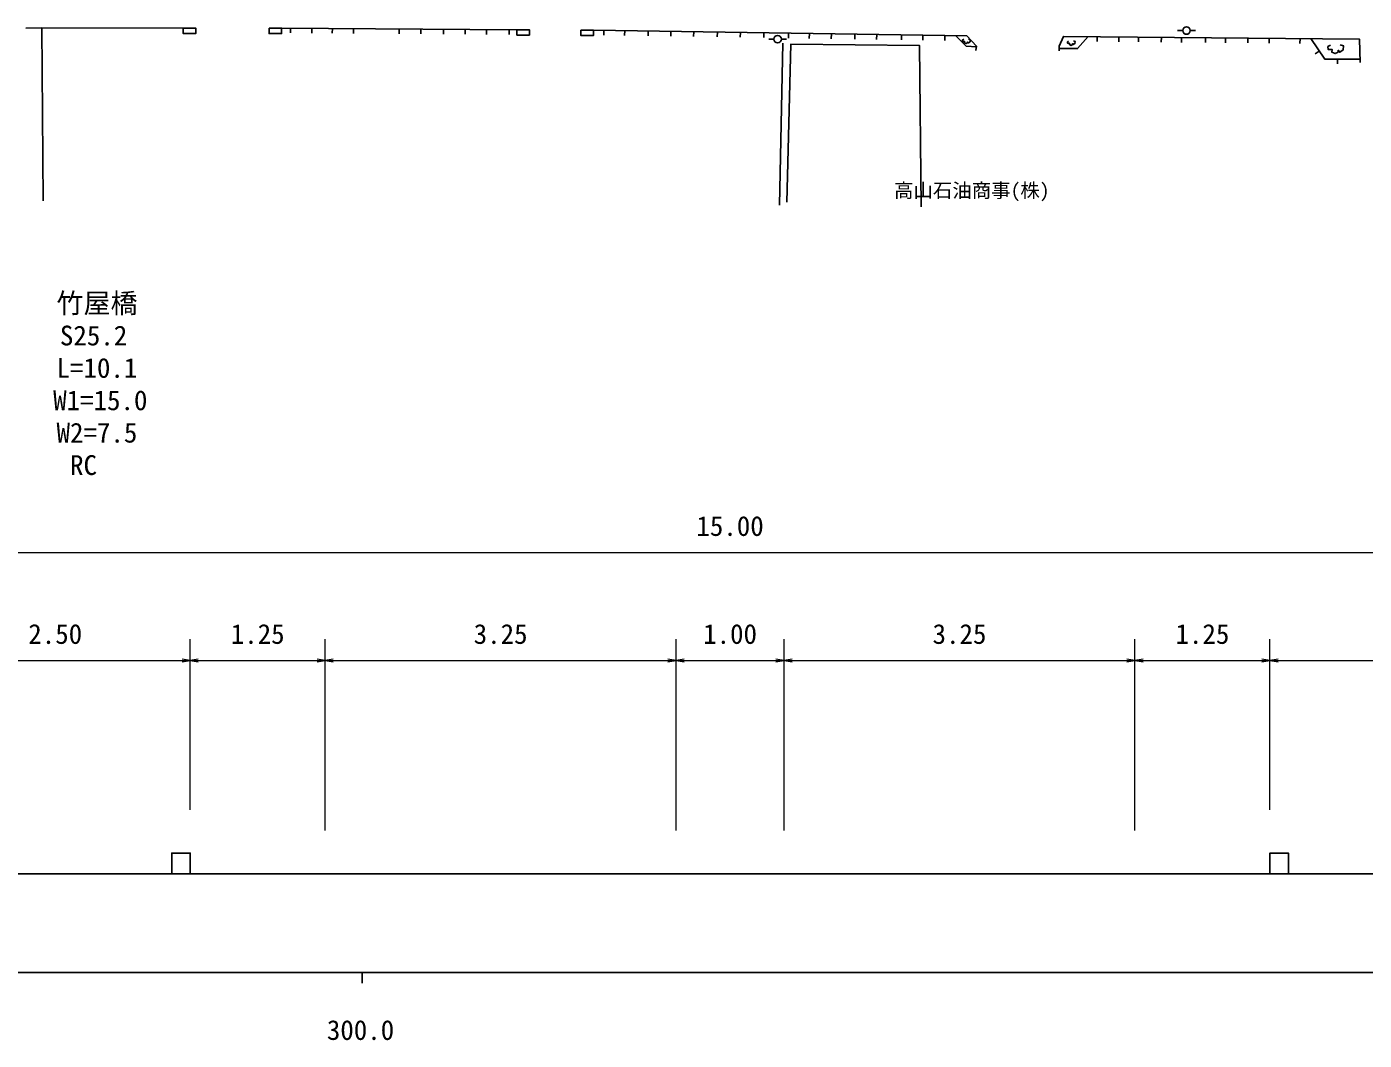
# Model space of a CAD drawing. Units: millimetres at full size, sheet at 1:1000, with parts at other scales. Extents: x 40000 to 680000, y 20000 to 380000.
# Drawn here: x 336932 to 460806, y 198715 to 292598 of the extents above; entities that cross this region are included whole.
import ezdxf
from ezdxf.enums import TextEntityAlignment as Align

# ---------------------------------------------------------------- set-up
doc = ezdxf.new("R2010")
doc.units = ezdxf.units.MM
doc.header["$LTSCALE"] = 1000
for name, color, linetype, lineweight in [('M-BGD', 7, 'Continuous', 25), ('M-STR-HTXT', 7, 'Continuous', 13), ('M-TTL-BAND', 7, 'Continuous', 25)]:
    doc.layers.add(name, color=color, linetype=linetype, lineweight=lineweight)
doc.layers.add('M-BMK-HTXT', color=7, linetype='Continuous')
doc.styles.add('ＭＳ ゴシック', font='')
doc.styles.get('ＭＳ ゴシック').set_extended_font_data('MS Gothic')

# ---------------------------------------------------------------- blocks, each defined once
blk = doc.blocks.new('open_arrow')
at = {"color": 0, "linetype": 'Continuous', "lineweight": -2}
blk.add_lwpolyline([(7.5, 1.25), (0, 0), (7.5, -1.25)], dxfattribs=at)

msp = doc.modelspace()

# ---------------------------------------------------------------- linework, layer by layer
at = {"layer": 'M-BGD'}
for p, q in [((338450, 276477), (338327, 292515)), ((360527, 292474), (382332, 292323)), ((361352, 292019), (361355, 292469)), ((363333, 292005), (363336, 292455)), ((365231, 291992), (365234, 292442)), ((367202, 291978), (367206, 292428)), ((371426, 291949), (371429, 292399)), ((373415, 291935), (373418, 292385)), ((375523, 291920), (375526, 292370)), ((377528, 291906), (377531, 292356)), ((379511, 291893), (379514, 292343)), ((381611, 291878), (381614, 292328)), ((390373, 291817), (390380, 292267)), ((392304, 291787), (392311, 292237)), ((394472, 291753), (394479, 292203)), ((396589, 291720), (396596, 292170)), ((398695, 291688), (398702, 292138)), ((400889, 291654), (400896, 292103)), ((403016, 291621), (403023, 292071)), ((405198, 291587), (405205, 292037)), ((406125, 291448), (405648, 291448)), ((406825, 291448), (407303, 291448)), ((407490, 291551), (407497, 292001)), ((409411, 291521), (409418, 291971)), ((411443, 291490), (411450, 291940)), ((413626, 291456), (413633, 291906)), ((415642, 291425), (415649, 291875)), ((417933, 291389), (417940, 291839)), ((419928, 291358), (419935, 291808)), ((421967, 291327), (421974, 291777)), ((436074, 291223), (436078, 291673)), ((438080, 291205), (438084, 291655)), ((439888, 291189), (439892, 291639)), ((442010, 291171), (442014, 291621)), ((443992, 292248), (443515, 292248)), ((443870, 291154), (443874, 291604)), ((444692, 292248), (445169, 292248)), ((446098, 291134), (446102, 291584)), ((447942, 291118), (447946, 291568)), ((450027, 291099), (450031, 291549)), ((452001, 291082), (452005, 291532)), ((454855, 291056), (454859, 291506)), ((406653, 276058), (406958, 291075)), ((456270, 290096), (456641, 290351)), ((458318, 289154), (458318, 289604))]:
    msp.add_line(p, q, dxfattribs=at)
for points in [[(336855, 292474), (338327, 292485), (351432, 292474)], [(389416, 292282), (424011, 291745), (424891, 290806), (424842, 290408)], [(424881, 290724), (423934, 290806), (422992, 291761)], [(423707, 291433), (423588, 291365), (423609, 291229), (423787, 291233), (423774, 291102), (423931, 291039), (424071, 291111), (424071, 291200), (424139, 291106), (424296, 291208), (424313, 291403), (424160, 291454)], [(432550, 290381), (432565, 290788), (432949, 291701), (460361, 291457), (460443, 289277)], [(432557, 290584), (434250, 290578), (435241, 291681)], [(433426, 291268), (433307, 291200), (433328, 291065), (433506, 291069), (433493, 290938), (433650, 290874), (433790, 290946), (433790, 291035), (433858, 290942), (434015, 291044), (434032, 291239), (433879, 291289)], [(460431, 289604), (457154, 289604), (455853, 291497)], [(407331, 276354), (407709, 290994), (419610, 290868), (419767, 275913)], [(457670, 290894), (457433, 290758), (457475, 290487), (457831, 290496), (457806, 290233), (458120, 290106), (458399, 290250), (458399, 290428), (458535, 290241), (458849, 290445), (458883, 290835), (458577, 290936)], [(477070, 214141), (452070, 214141), (439570, 214141), (407070, 214141), (397070, 214141), (364570, 214141), (352070, 214141), (327070, 214141), (316947, 214141)]]:
    msp.add_lwpolyline(points, dxfattribs=at)
for points in [[(351432, 292474), (352585, 292474), (352585, 291969), (351432, 291969)], [(359374, 292468), (360527, 292468), (360527, 291962), (359374, 291962)], [(382332, 292323), (383485, 292323), (383485, 291818), (382332, 291818)], [(388264, 292282), (389416, 292282), (389416, 291776), (388264, 291776)], [(350363, 214141), (352070, 214141), (352070, 216056), (350363, 216056)], [(452070, 214141), (453776, 214141), (453776, 216056), (452070, 216056)]]:
    msp.add_lwpolyline(points, close=True, dxfattribs=at)
for centre in [(444342, 292248), (406475, 291448)]:
    msp.add_circle(centre, 350, dxfattribs=at)
at = {"layer": 'M-STR-HTXT'}
for p, q in [((327070, 243883), (477070, 243883)), ((352070, 220056), (352070, 235883)), ((364570, 218141), (364570, 235883)), ((397070, 218141), (397070, 235883)), ((407070, 218141), (407070, 235883)), ((439570, 218141), (439570, 235883)), ((452070, 220056), (452070, 235883)), ((327070, 233883), (352070, 233883)), ((352070, 233883), (364570, 233883)), ((364570, 233883), (397070, 233883)), ((397070, 233883), (407070, 233883)), ((407070, 233883), (439570, 233883)), ((439570, 233883), (452070, 233883)), ((452070, 233883), (477070, 233883))]:
    msp.add_line(p, q, dxfattribs=at)
at = {"layer": 'M-TTL-BAND'}
for p, q in [((40000, 205000), (579000, 205000)), ((368000, 205000), (368000, 204000))]:
    msp.add_line(p, q, dxfattribs=at)

# ---------------------------------------------------------------- block references
at = {"layer": 'M-STR-HTXT', "xscale": 100, "yscale": 100, "rotation": 180}
for p in [(352070, 233883), (364570, 233883), (397070, 233883), (407070, 233883), (439570, 233883), (452070, 233883)]:
    msp.add_blockref('open_arrow', p, dxfattribs=at)
at = {"layer": 'M-STR-HTXT', "xscale": 100, "yscale": 100}
for p in [(352070, 233883), (364570, 233883), (397070, 233883), (407070, 233883), (439570, 233883), (452070, 233883)]:
    msp.add_blockref('open_arrow', p, dxfattribs=at)

# ---------------------------------------------------------------- texts
at = {"layer": 'M-BMK-HTXT', "style": 'ＭＳ ゴシック'}
msp.add_text('高山石油商事(株)', height=1320, dxfattribs=at).set_placement((417254, 276383), align=Align.BOTTOM_LEFT)
at = {"layer": 'M-STR-HTXT', "style": 'ＭＳ ゴシック'}
for s, p in [('竹屋橋', (339692, 265528)), ('S25.2', (340005, 262528)), ('L=10.1', (339692, 259528)), ('W1=15.0', (339380, 256528)), ('W2=7.5', (339692, 253528)), ('RC', (340942, 250528))]:
    msp.add_text(s, height=1833, dxfattribs=at).set_placement(p, align=Align.BOTTOM_LEFT)
for s, p in [('15.00', (402070, 244883)), ('2.50', (339570, 234883)), ('1.25', (358320, 234883)), ('3.25', (380820, 234883)), ('1.00', (402070, 234883)), ('3.25', (423320, 234883)), ('1.25', (445820, 234883))]:
    msp.add_text(s, height=1833, dxfattribs=at).set_placement(p, align=Align.BOTTOM_CENTER)
at = {"layer": 'M-TTL-BAND', "style": 'ＭＳ ゴシック'}
msp.add_text('300.0', height=1833, dxfattribs=at).set_placement((367844, 198195), align=Align.BOTTOM_CENTER)

doc.saveas('drawing.dxf')
